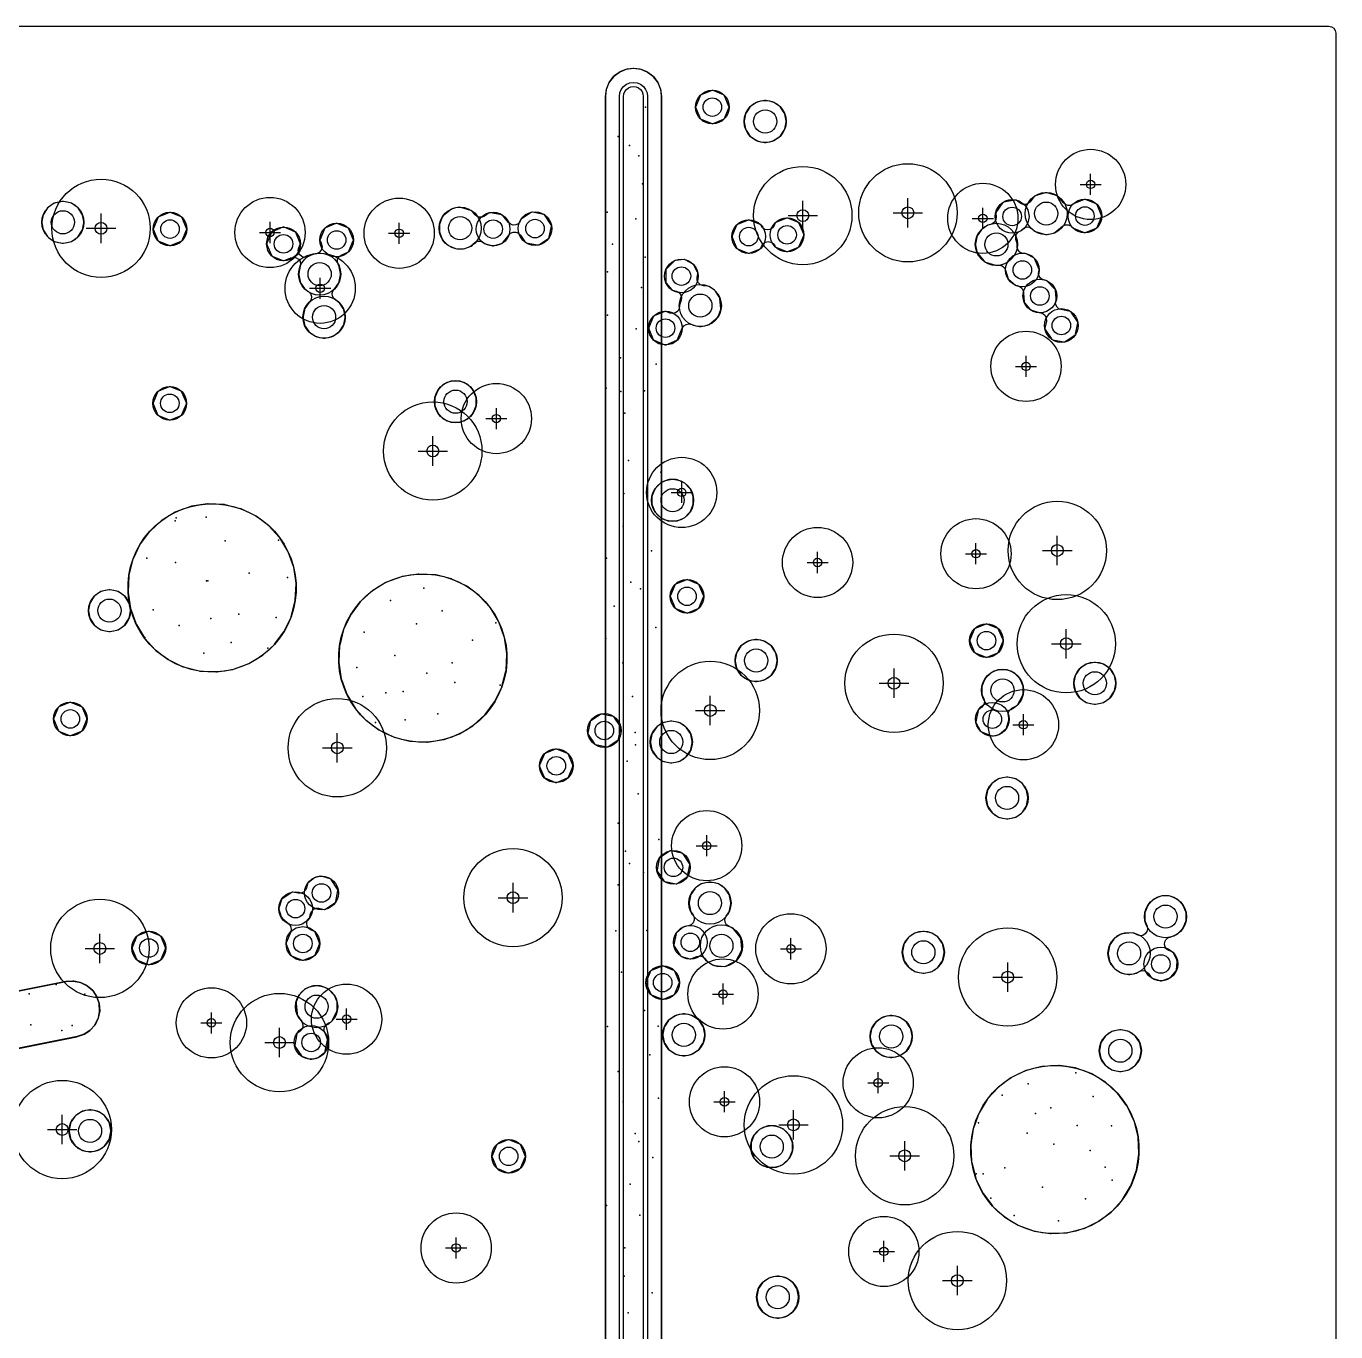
# Model space of a CAD drawing. Header units: metres. Extents: x -2 to 202, y -2 to 140.
# Drawn here: x 106.8 to 200, y 47 to 140 of the extents above; entities that cross this region are included whole.
import ezdxf

# ---------------------------------------------------------------- set-up
doc = ezdxf.new("R2010")
doc.units = ezdxf.units.M
for name, color, linetype in [('AI_GREENING_ALLOWED_ZONE', 4, 'Continuous'), ('AI_GREENING_EXCLUSIONS', 1, 'Continuous'), ('AI_GREENING_LAWN', 82, 'Continuous'), ('AI_GREENING_REJECTED', 6, 'Continuous'), ('AI_GREENING_SHRUBS', 92, 'Continuous'), ('AI_GREENING_TREES', 3, 'Continuous')]:
    doc.layers.add(name, color=color, linetype=linetype)

# ---------------------------------------------------------------- blocks, each defined once
blk = doc.blocks.new('AI_TREE')
for p, q in [((0, -0.3), (0, 0.3)), ((-0.3, 0), (0.3, 0))]:
    blk.add_line(p, q)
for radius in [1, 0.12]:
    blk.add_circle((0, 0), radius)
blk = doc.blocks.new('AI_SHRUB')
for radius in [1, 0.55]:
    blk.add_circle((0, 0), radius)

msp = doc.modelspace()

# ---------------------------------------------------------------- linework, layer by layer
at = {"layer": 'AI_GREENING_ALLOWED_ZONE'}
for points in [[(0.5, 140), (199.5, 140), (199.691, 139.962), (199.854, 139.854), (199.962, 139.691), (200, 139.5), (200, 22.2)], [(152, 22.2), (152, 134.984), (151.998, 135.016), (151.936, 135.485), (151.919, 135.548), (151.745, 135.97), (151.712, 136.026), (151.434, 136.388), (151.388, 136.434), (151.026, 136.712), (150.97, 136.745), (150.548, 136.919), (150.485, 136.936), (150.032, 136.996), (149.968, 136.996), (149.515, 136.936), (149.452, 136.919), (149.03, 136.745), (148.974, 136.712), (148.612, 136.434), (148.566, 136.388), (148.288, 136.026), (148.255, 135.97), (148.081, 135.548), (148.064, 135.485), (148.002, 135.016), (148, 134.984), (148, 22.2)], [(60.817, 58.124), (110.376, 68.036), (110.408, 68.044), (110.855, 68.197), (110.914, 68.225), (111.293, 68.479), (111.342, 68.522), (111.643, 68.866), (111.679, 68.92), (111.88, 69.33), (111.901, 69.391), (111.989, 69.839), (111.994, 69.904), (111.963, 70.36), (111.951, 70.423), (111.803, 70.855), (111.775, 70.914), (111.521, 71.293), (111.478, 71.342), (111.134, 71.643), (111.08, 71.679), (110.67, 71.88), (110.609, 71.901), (110.161, 71.989), (110.096, 71.994), (109.624, 71.962), (109.592, 71.958), (59.629, 61.965)]]:
    msp.add_lwpolyline(points, dxfattribs=at)
for points in [[(125.619, 97.921), (125.635, 97.967), (125.918, 99.07), (125.925, 99.119), (125.984, 100.276), (125.981, 100.326), (125.808, 101.469), (125.796, 101.517), (125.409, 102.576), (125.388, 102.62), (124.814, 103.566), (124.786, 103.604), (124.047, 104.418), (124.011, 104.45), (123.128, 105.11), (123.087, 105.135), (122.079, 105.619), (122.033, 105.635), (120.93, 105.918), (120.881, 105.925), (119.724, 105.984), (119.674, 105.981), (118.531, 105.808), (118.483, 105.796), (117.424, 105.409), (117.38, 105.388), (116.434, 104.814), (116.396, 104.786), (115.582, 104.047), (115.55, 104.011), (114.89, 103.128), (114.865, 103.087), (114.381, 102.079), (114.365, 102.033), (114.082, 100.93), (114.075, 100.881), (114.016, 99.724), (114.019, 99.674), (114.192, 98.531), (114.204, 98.483), (114.591, 97.424), (114.612, 97.38), (115.186, 96.434), (115.214, 96.396), (115.953, 95.582), (115.989, 95.55), (116.872, 94.89), (116.913, 94.865), (117.921, 94.381), (117.967, 94.365), (119.07, 94.082), (119.119, 94.075), (120.276, 94.016), (120.326, 94.019), (121.469, 94.192), (121.517, 94.204), (122.576, 94.591), (122.62, 94.612), (123.566, 95.186), (123.604, 95.214), (124.418, 95.953), (124.45, 95.989), (125.11, 96.872), (125.135, 96.913), (125.619, 97.921)], [(140.619, 92.921), (140.635, 92.967), (140.918, 94.07), (140.925, 94.119), (140.984, 95.276), (140.981, 95.326), (140.808, 96.469), (140.796, 96.517), (140.409, 97.576), (140.388, 97.62), (139.814, 98.566), (139.786, 98.604), (139.047, 99.418), (139.011, 99.45), (138.128, 100.11), (138.087, 100.135), (137.079, 100.619), (137.033, 100.635), (135.93, 100.918), (135.881, 100.925), (134.724, 100.984), (134.674, 100.981), (133.531, 100.808), (133.483, 100.796), (132.424, 100.409), (132.38, 100.388), (131.434, 99.814), (131.396, 99.786), (130.582, 99.047), (130.55, 99.011), (129.89, 98.128), (129.865, 98.087), (129.381, 97.079), (129.365, 97.033), (129.082, 95.93), (129.075, 95.881), (129.016, 94.724), (129.019, 94.674), (129.192, 93.531), (129.204, 93.483), (129.591, 92.424), (129.612, 92.38), (130.186, 91.434), (130.214, 91.396), (130.953, 90.582), (130.989, 90.55), (131.872, 89.89), (131.913, 89.865), (132.921, 89.381), (132.967, 89.365), (134.07, 89.082), (134.119, 89.075), (135.276, 89.016), (135.326, 89.019), (136.469, 89.192), (136.517, 89.204), (137.576, 89.591), (137.62, 89.612), (138.566, 90.186), (138.604, 90.214), (139.418, 90.953), (139.45, 90.989), (140.11, 91.872), (140.135, 91.913), (140.619, 92.921)], [(185.796, 58.483), (185.808, 58.531), (185.981, 59.674), (185.984, 59.724), (185.925, 60.881), (185.918, 60.93), (185.635, 62.033), (185.619, 62.079), (185.135, 63.087), (185.11, 63.128), (184.45, 64.011), (184.418, 64.047), (183.604, 64.786), (183.566, 64.814), (182.62, 65.388), (182.576, 65.409), (181.517, 65.796), (181.469, 65.808), (180.326, 65.981), (180.276, 65.984), (179.119, 65.925), (179.07, 65.918), (177.967, 65.635), (177.921, 65.619), (176.913, 65.135), (176.872, 65.11), (175.989, 64.45), (175.953, 64.418), (175.214, 63.604), (175.186, 63.566), (174.612, 62.62), (174.591, 62.576), (174.204, 61.517), (174.192, 61.469), (174.019, 60.326), (174.016, 60.276), (174.075, 59.119), (174.082, 59.07), (174.365, 57.967), (174.381, 57.921), (174.865, 56.913), (174.89, 56.872), (175.55, 55.989), (175.582, 55.953), (176.396, 55.214), (176.434, 55.186), (177.38, 54.612), (177.424, 54.591), (178.483, 54.204), (178.531, 54.192), (179.674, 54.019), (179.724, 54.016), (180.881, 54.075), (180.93, 54.082), (182.033, 54.365), (182.079, 54.381), (183.087, 54.865), (183.128, 54.89), (184.011, 55.55), (184.047, 55.582), (184.786, 56.396), (184.814, 56.434), (185.388, 57.38), (185.409, 57.424), (185.796, 58.483)]]:
    msp.add_lwpolyline(points, close=True, dxfattribs=at)
at = {"layer": 'AI_GREENING_EXCLUSIONS'}
for points in [[(148, 20), (148, 135), (148, 135), (148.068, 135.518), (148.268, 136), (148.586, 136.414), (149, 136.732), (149.482, 136.932), (150, 137), (150.518, 136.932), (151, 136.732), (151.414, 136.414), (151.732, 136), (151.932, 135.518), (152, 135), (152, 20)], [(149, 20), (149, 135), (149, 135), (149.034, 135.259), (149.134, 135.5), (149.293, 135.707), (149.5, 135.866), (149.741, 135.966), (150, 136), (150.259, 135.966), (150.5, 135.866), (150.707, 135.707), (150.866, 135.5), (150.966, 135.259), (151, 135), (151, 20)], [(149.3, 20), (149.3, 135), (149.3, 135), (149.324, 135.181), (149.394, 135.35), (149.505, 135.495), (149.65, 135.606), (149.819, 135.676), (150, 135.7), (150.181, 135.676), (150.35, 135.606), (150.495, 135.495), (150.606, 135.35), (150.676, 135.181), (150.7, 135), (150.7, 20)], [(59.608, 61.961), (109.608, 71.961), (110.129, 71.996), (110.641, 71.895), (111.109, 71.664), (111.502, 71.32), (111.793, 70.886), (111.961, 70.392), (111.996, 69.871), (111.895, 69.359), (111.664, 68.891), (111.32, 68.498), (110.886, 68.207), (110.392, 68.039), (60.732, 58.107)]]:
    msp.add_lwpolyline(points, dxfattribs=at)
for points in [[(125.924, 99.094), (125.804, 98.506), (125.629, 97.943), (125.401, 97.401), (125.124, 96.892), (124.802, 96.413), (124.435, 95.969), (124.031, 95.565), (123.587, 95.198), (123.108, 94.876), (122.599, 94.599), (122.057, 94.371), (121.494, 94.196), (120.906, 94.076), (120.301, 94.015), (119.699, 94.015), (119.094, 94.076), (118.506, 94.196), (117.943, 94.371), (117.401, 94.599), (116.892, 94.876), (116.413, 95.198), (115.969, 95.565), (115.565, 95.969), (115.198, 96.413), (114.876, 96.892), (114.599, 97.401), (114.371, 97.943), (114.196, 98.506), (114.076, 99.094), (114.015, 99.699), (114.015, 100.301), (114.076, 100.906), (114.196, 101.494), (114.371, 102.057), (114.599, 102.599), (114.876, 103.108), (115.198, 103.587), (115.565, 104.031), (115.969, 104.435), (116.413, 104.802), (116.892, 105.124), (117.401, 105.401), (117.943, 105.629), (118.506, 105.804), (119.094, 105.924), (119.699, 105.985), (120.301, 105.985), (120.906, 105.924), (121.494, 105.804), (122.057, 105.629), (122.599, 105.401), (123.108, 105.124), (123.587, 104.802), (124.031, 104.435), (124.435, 104.031), (124.802, 103.587), (125.124, 103.108), (125.401, 102.599), (125.629, 102.057), (125.804, 101.494), (125.924, 100.906), (125.985, 100.301), (125.985, 99.699), (125.924, 99.094)], [(140.924, 94.094), (140.804, 93.506), (140.629, 92.943), (140.401, 92.401), (140.124, 91.892), (139.802, 91.413), (139.435, 90.969), (139.031, 90.565), (138.587, 90.198), (138.108, 89.876), (137.599, 89.599), (137.057, 89.371), (136.494, 89.196), (135.906, 89.076), (135.301, 89.015), (134.699, 89.015), (134.094, 89.076), (133.506, 89.196), (132.943, 89.371), (132.401, 89.599), (131.892, 89.876), (131.413, 90.198), (130.969, 90.565), (130.565, 90.969), (130.198, 91.413), (129.876, 91.892), (129.599, 92.401), (129.371, 92.943), (129.196, 93.506), (129.076, 94.094), (129.015, 94.699), (129.015, 95.301), (129.076, 95.906), (129.196, 96.494), (129.371, 97.057), (129.599, 97.599), (129.876, 98.108), (130.198, 98.587), (130.565, 99.031), (130.969, 99.435), (131.413, 99.802), (131.892, 100.124), (132.401, 100.401), (132.943, 100.629), (133.506, 100.804), (134.094, 100.924), (134.699, 100.985), (135.301, 100.985), (135.906, 100.924), (136.494, 100.804), (137.057, 100.629), (137.599, 100.401), (138.108, 100.124), (138.587, 99.802), (139.031, 99.435), (139.435, 99.031), (139.802, 98.587), (140.124, 98.108), (140.401, 97.599), (140.629, 97.057), (140.804, 96.494), (140.924, 95.906), (140.985, 95.301), (140.985, 94.699), (140.924, 94.094)], [(185.924, 59.094), (185.804, 58.506), (185.629, 57.943), (185.401, 57.401), (185.124, 56.892), (184.802, 56.413), (184.435, 55.969), (184.031, 55.565), (183.587, 55.198), (183.108, 54.876), (182.599, 54.599), (182.057, 54.371), (181.494, 54.196), (180.906, 54.076), (180.301, 54.015), (179.699, 54.015), (179.094, 54.076), (178.506, 54.196), (177.943, 54.371), (177.401, 54.599), (176.892, 54.876), (176.413, 55.198), (175.969, 55.565), (175.565, 55.969), (175.198, 56.413), (174.876, 56.892), (174.599, 57.401), (174.371, 57.943), (174.196, 58.506), (174.076, 59.094), (174.015, 59.699), (174.015, 60.301), (174.076, 60.906), (174.196, 61.494), (174.371, 62.057), (174.599, 62.599), (174.876, 63.108), (175.198, 63.587), (175.565, 64.031), (175.969, 64.435), (176.413, 64.802), (176.892, 65.124), (177.401, 65.401), (177.943, 65.629), (178.506, 65.804), (179.094, 65.924), (179.699, 65.985), (180.301, 65.985), (180.906, 65.924), (181.494, 65.804), (182.057, 65.629), (182.599, 65.401), (183.108, 65.124), (183.587, 64.802), (184.031, 64.435), (184.435, 64.031), (184.802, 63.587), (185.124, 63.108), (185.401, 62.599), (185.629, 62.057), (185.804, 61.494), (185.924, 60.906), (185.985, 60.301), (185.985, 59.699), (185.924, 59.094)]]:
    msp.add_lwpolyline(points, close=True, dxfattribs=at)
at = {"layer": 'AI_GREENING_LAWN'}
msp.add_lwpolyline([(0.5, 140), (199.5, 140), (199.691, 139.962), (199.854, 139.854), (199.962, 139.691), (200, 139.5), (200, 21.5)], dxfattribs=at)
for points in [[(155.661, 135.421), (155.616, 135.43), (155.57, 135.421), (154.813, 135.107), (154.774, 135.081), (154.748, 135.042), (154.435, 134.285), (154.425, 134.239), (154.435, 134.194), (154.748, 133.436), (154.774, 133.398), (154.813, 133.372), (155.57, 133.058), (155.616, 133.049), (155.661, 133.058), (156.419, 133.372), (156.457, 133.398), (156.483, 133.436), (156.797, 134.194), (156.806, 134.239), (156.797, 134.285), (156.483, 135.042), (156.457, 135.081), (156.419, 135.107), (155.661, 135.421)], [(160.464, 134.234), (160.396, 134.303), (159.991, 134.573), (159.902, 134.61), (159.424, 134.705), (159.328, 134.705), (158.85, 134.61), (158.761, 134.573), (158.356, 134.303), (158.288, 134.234), (158.017, 133.83), (157.981, 133.74), (157.886, 133.263), (157.886, 133.166), (157.981, 132.689), (158.017, 132.6), (158.288, 132.195), (158.356, 132.127), (158.761, 131.856), (158.85, 131.819), (159.328, 131.724), (159.424, 131.724), (159.902, 131.819), (159.991, 131.856), (160.396, 132.127), (160.464, 132.195), (160.734, 132.6), (160.771, 132.689), (160.866, 133.166), (160.866, 133.263), (160.771, 133.74), (160.734, 133.83), (160.464, 134.234)], [(177.501, 121.468), (177.657, 121.337), (177.748, 121.154), (177.757, 120.978), (177.817, 120.363), (177.826, 120.328), (177.844, 120.297), (178.216, 119.845), (178.334, 119.766), (178.871, 119.603), (178.929, 119.6), (179.135, 119.545), (179.299, 119.408), (179.391, 119.216), (179.395, 119.003), (179.294, 118.497), (179.294, 118.451), (179.312, 118.408), (179.767, 117.726), (179.8, 117.693), (179.843, 117.675), (180.647, 117.515), (180.694, 117.515), (180.736, 117.533), (181.418, 117.989), (181.451, 118.021), (181.469, 118.064), (181.629, 118.869), (181.629, 118.915), (181.611, 118.958), (181.155, 119.64), (181.123, 119.672), (181.08, 119.69), (180.449, 119.816), (180.285, 119.88), (180.154, 119.996), (180.071, 120.152), (180.047, 120.326), (180.082, 120.485), (180.1, 120.612), (180.042, 121.202), (180.031, 121.241), (180.008, 121.275), (179.42, 121.863), (179.385, 121.887), (179.345, 121.897), (179.294, 121.902), (179.121, 121.948), (178.976, 122.052), (178.876, 122.201), (178.836, 122.375), (178.859, 122.552), (178.874, 122.6), (178.879, 122.641), (178.87, 122.682), (178.552, 123.45), (178.53, 123.485), (178.498, 123.51), (177.957, 123.799), (177.92, 123.812), (177.841, 123.812), (177.841, 123.815), (177.69, 123.822), (177.511, 123.907), (177.378, 124.056), (177.315, 124.245), (177.321, 124.321), (177.316, 124.321), (177.315, 124.528), (177.231, 124.812), (177.212, 124.999), (177.265, 125.18), (177.38, 125.329), (177.542, 125.424), (177.561, 125.431), (177.667, 125.505), (177.68, 125.52), (177.849, 125.652), (178.058, 125.7), (178.268, 125.657), (178.44, 125.529), (178.504, 125.456), (178.617, 125.383), (179.324, 125.169), (179.444, 125.163), (179.897, 125.253), (180.005, 125.304), (180.554, 125.754), (180.738, 125.85), (180.944, 125.863), (181.139, 125.79), (181.287, 125.646), (181.294, 125.635), (181.332, 125.61), (182.09, 125.296), (182.135, 125.287), (182.181, 125.296), (182.938, 125.61), (182.977, 125.635), (183.003, 125.674), (183.317, 126.431), (183.326, 126.477), (183.317, 126.522), (183.003, 127.28), (182.977, 127.318), (182.938, 127.344), (182.181, 127.658), (182.135, 127.667), (182.09, 127.658), (181.332, 127.344), (181.282, 127.311), (181.114, 127.239), (180.931, 127.232), (180.758, 127.291), (180.618, 127.409), (180.24, 127.87), (180.214, 127.894), (180.182, 127.909), (179.454, 128.129), (179.312, 128.129), (178.588, 127.91), (178.554, 127.893), (178.526, 127.866), (178.247, 127.491), (178.107, 127.363), (177.93, 127.296), (177.74, 127.301), (177.566, 127.375), (177.233, 127.601), (177.19, 127.619), (177.143, 127.619), (176.339, 127.459), (176.296, 127.441), (176.264, 127.409), (175.805, 126.723), (175.788, 126.684), (175.786, 126.642), (175.812, 126.424), (175.799, 126.237), (175.718, 126.068), (175.58, 125.94), (175.405, 125.873), (175.311, 125.855), (175.218, 125.818), (174.815, 125.548), (174.747, 125.48), (174.476, 125.075), (174.439, 124.986), (174.344, 124.509), (174.344, 124.412), (174.437, 123.947), (174.488, 123.839), (174.954, 123.271), (175.072, 123.192), (175.765, 122.982), (175.977, 122.98), (176.064, 122.988), (176.249, 122.93), (176.398, 122.807), (176.489, 122.636), (176.679, 122.01), (176.694, 121.978), (176.718, 121.951), (177.199, 121.557), (177.23, 121.538), (177.266, 121.53), (177.305, 121.526), (177.501, 121.468)], [(110.467, 127.052), (110.399, 127.12), (109.994, 127.39), (109.905, 127.427), (109.427, 127.522), (109.33, 127.522), (108.853, 127.427), (108.764, 127.39), (108.359, 127.12), (108.291, 127.052), (108.02, 126.647), (107.983, 126.558), (107.888, 126.08), (107.888, 125.984), (107.983, 125.506), (108.02, 125.417), (108.291, 125.012), (108.359, 124.944), (108.764, 124.673), (108.853, 124.637), (109.33, 124.542), (109.427, 124.542), (109.905, 124.637), (109.994, 124.673), (110.399, 124.944), (110.467, 125.012), (110.737, 125.417), (110.774, 125.506), (110.869, 125.984), (110.869, 126.08), (110.774, 126.558), (110.737, 126.647), (110.467, 127.052)], [(141.111, 125.095), (141.244, 125.248), (141.427, 125.335), (141.629, 125.342), (141.817, 125.269), (141.962, 125.127), (142.295, 124.628), (142.328, 124.595), (142.37, 124.577), (143.175, 124.417), (143.221, 124.417), (143.264, 124.435), (143.946, 124.891), (143.978, 124.923), (143.996, 124.966), (144.156, 125.77), (144.156, 125.817), (144.138, 125.86), (143.683, 126.541), (143.65, 126.574), (143.607, 126.592), (142.803, 126.752), (142.757, 126.752), (142.714, 126.734), (142.032, 126.279), (141.999, 126.246), (141.963, 126.158), (141.957, 126.16), (141.918, 126.062), (141.789, 125.926), (141.619, 125.848), (141.432, 125.837), (141.255, 125.896), (141.111, 126.015), (140.702, 126.514), (140.671, 126.541), (140.632, 126.556), (139.822, 126.717), (139.775, 126.717), (139.733, 126.7), (139.392, 126.474), (139.226, 126.404), (139.045, 126.397), (138.873, 126.455), (138.734, 126.57), (138.536, 126.805), (138.42, 126.882), (137.715, 127.096), (137.596, 127.102), (137.143, 127.012), (137.035, 126.96), (136.457, 126.486), (136.385, 126.39), (136.204, 125.952), (136.185, 125.857), (136.185, 125.37), (136.204, 125.276), (136.39, 124.826), (136.444, 124.745), (136.788, 124.401), (136.868, 124.348), (137.318, 124.161), (137.413, 124.142), (137.9, 124.142), (137.994, 124.161), (138.436, 124.344), (138.528, 124.41), (138.626, 124.523), (138.763, 124.632), (138.929, 124.688), (139.104, 124.683), (139.266, 124.618), (139.404, 124.533), (139.972, 124.36), (140.008, 124.355), (140.043, 124.36), (140.603, 124.53), (140.721, 124.609), (141.089, 125.057), (141.111, 125.095)], [(117.049, 126.732), (117.003, 126.741), (116.958, 126.732), (116.2, 126.418), (116.162, 126.393), (116.136, 126.354), (115.822, 125.597), (115.813, 125.551), (115.822, 125.506), (116.136, 124.748), (116.162, 124.709), (116.2, 124.684), (116.958, 124.37), (117.003, 124.361), (117.049, 124.37), (117.806, 124.684), (117.845, 124.709), (117.871, 124.748), (118.185, 125.506), (118.194, 125.551), (118.185, 125.597), (117.871, 126.354), (117.845, 126.393), (117.806, 126.418), (117.049, 126.732)], [(126.167, 122.295), (126.262, 121.817), (126.299, 121.728), (126.569, 121.323), (126.638, 121.255), (126.852, 121.112), (127.003, 120.953), (127.072, 120.745), (127.045, 120.528), (126.928, 120.343), (126.883, 120.298), (126.613, 119.893), (126.576, 119.804), (126.481, 119.327), (126.481, 119.23), (126.576, 118.753), (126.613, 118.663), (126.883, 118.259), (126.952, 118.19), (127.356, 117.92), (127.446, 117.883), (127.923, 117.788), (128.02, 117.788), (128.497, 117.883), (128.586, 117.92), (128.991, 118.19), (129.059, 118.259), (129.33, 118.663), (129.367, 118.753), (129.462, 119.23), (129.462, 119.327), (129.367, 119.804), (129.33, 119.893), (129.059, 120.298), (128.991, 120.366), (128.777, 120.51), (128.65, 120.631), (128.573, 120.79), (128.556, 120.965), (128.6, 121.135), (128.701, 121.279), (128.745, 121.323), (129.016, 121.728), (129.053, 121.817), (129.148, 122.295), (129.148, 122.391), (129.053, 122.869), (129.016, 122.958), (129, 122.982), (128.921, 123.186), (128.937, 123.405), (129.045, 123.595), (129.225, 123.721), (129.668, 123.905), (129.706, 123.931), (129.732, 123.969), (130.046, 124.727), (130.055, 124.772), (130.046, 124.818), (129.732, 125.575), (129.706, 125.614), (129.668, 125.64), (128.91, 125.953), (128.865, 125.962), (128.819, 125.953), (128.062, 125.64), (128.023, 125.614), (127.997, 125.575), (127.683, 124.818), (127.674, 124.772), (127.683, 124.727), (127.786, 124.478), (127.824, 124.262), (127.765, 124.051), (127.622, 123.885), (127.422, 123.796), (127.132, 123.738), (127.042, 123.702), (126.909, 123.612), (126.742, 123.54), (126.561, 123.533), (126.389, 123.59), (126.249, 123.705), (126.159, 123.863), (126.131, 124.042), (126.169, 124.219), (126.265, 124.452), (126.274, 124.498), (126.265, 124.543), (125.952, 125.301), (125.926, 125.339), (125.887, 125.365), (125.13, 125.679), (125.084, 125.688), (125.039, 125.679), (124.281, 125.365), (124.243, 125.339), (124.217, 125.301), (123.903, 124.543), (123.894, 124.498), (123.903, 124.452), (124.217, 123.695), (124.243, 123.656), (124.281, 123.63), (125.039, 123.316), (125.084, 123.307), (125.13, 123.316), (125.605, 123.513), (125.797, 123.551), (125.988, 123.513), (126.15, 123.405), (126.258, 123.243), (126.297, 123.051), (126.27, 122.917), (126.272, 122.917), (126.167, 122.391), (126.167, 122.295)], [(160.059, 124.359), (160.067, 124.338), (160.093, 124.299), (160.131, 124.273), (160.889, 123.96), (160.935, 123.951), (160.98, 123.96), (161.738, 124.273), (161.776, 124.299), (161.802, 124.338), (162.116, 125.095), (162.125, 125.141), (162.116, 125.186), (161.802, 125.944), (161.776, 125.982), (161.738, 126.008), (160.98, 126.322), (160.935, 126.331), (160.889, 126.322), (160.131, 126.008), (160.093, 125.982), (160.067, 125.944), (160.007, 125.798), (159.898, 125.636), (159.736, 125.527), (159.545, 125.489), (159.354, 125.527), (159.191, 125.636), (159.083, 125.798), (159.074, 125.819), (159.049, 125.857), (159.01, 125.883), (158.252, 126.197), (158.207, 126.206), (158.161, 126.197), (157.404, 125.883), (157.365, 125.857), (157.34, 125.819), (157.026, 125.061), (157.017, 125.016), (157.026, 124.97), (157.34, 124.213), (157.365, 124.174), (157.404, 124.148), (158.161, 123.835), (158.207, 123.826), (158.252, 123.835), (159.01, 124.148), (159.049, 124.174), (159.074, 124.213), (159.135, 124.359), (159.243, 124.521), (159.405, 124.629), (159.597, 124.667), (159.788, 124.629), (159.95, 124.521), (160.059, 124.359)], [(154.71, 118.612), (154.807, 118.612), (155.272, 118.704), (155.38, 118.756), (155.958, 119.23), (156.029, 119.326), (156.206, 119.753), (156.224, 119.871), (156.15, 120.615), (156.11, 120.728), (155.846, 121.122), (155.778, 121.19), (155.386, 121.453), (155.269, 121.493), (154.978, 121.516), (154.778, 121.576), (154.62, 121.711), (154.531, 121.899), (154.526, 122.108), (154.58, 122.394), (154.581, 122.434), (154.568, 122.473), (154.295, 122.984), (154.195, 123.085), (153.678, 123.361), (153.644, 123.373), (153.609, 123.375), (152.995, 123.314), (152.955, 123.303), (152.922, 123.28), (152.338, 122.695), (152.312, 122.657), (152.303, 122.611), (152.303, 121.785), (152.31, 121.745), (152.33, 121.709), (152.718, 121.236), (152.748, 121.21), (152.785, 121.195), (153.03, 121.14), (153.22, 121.053), (153.358, 120.895), (153.419, 120.695), (153.393, 120.487), (153.271, 120.14), (153.265, 120.102), (153.265, 120.101), (153.25, 119.893), (153.151, 119.709), (152.986, 119.582), (152.783, 119.533), (152.578, 119.571), (152.322, 119.677), (152.276, 119.686), (152.231, 119.677), (151.473, 119.363), (151.435, 119.338), (151.409, 119.299), (151.095, 118.541), (151.086, 118.496), (151.095, 118.45), (151.409, 117.693), (151.435, 117.654), (151.473, 117.629), (152.231, 117.315), (152.276, 117.306), (152.322, 117.315), (153.079, 117.629), (153.118, 117.654), (153.144, 117.693), (153.473, 118.489), (153.586, 118.656), (153.755, 118.764), (153.954, 118.797), (154.149, 118.75), (154.245, 118.704), (154.71, 118.612)], [(138.197, 114.473), (138.117, 114.526), (137.667, 114.713), (137.572, 114.731), (137.086, 114.731), (136.991, 114.713), (136.541, 114.526), (136.461, 114.473), (136.117, 114.128), (136.063, 114.048), (135.877, 113.598), (135.858, 113.504), (135.858, 113.017), (135.877, 112.922), (136.063, 112.472), (136.117, 112.392), (136.461, 112.048), (136.541, 111.994), (136.991, 111.808), (137.086, 111.789), (137.572, 111.789), (137.667, 111.808), (138.117, 111.994), (138.197, 112.048), (138.541, 112.392), (138.595, 112.472), (138.781, 112.922), (138.8, 113.017), (138.8, 113.504), (138.781, 113.598), (138.595, 114.048), (138.541, 114.128), (138.197, 114.473)], [(117.034, 114.324), (116.988, 114.333), (116.943, 114.324), (116.185, 114.01), (116.146, 113.984), (116.121, 113.946), (115.807, 113.188), (115.798, 113.143), (115.807, 113.097), (116.121, 112.34), (116.146, 112.301), (116.185, 112.275), (116.943, 111.962), (116.988, 111.953), (117.034, 111.962), (117.791, 112.275), (117.83, 112.301), (117.855, 112.34), (118.169, 113.097), (118.178, 113.143), (118.169, 113.188), (117.855, 113.946), (117.83, 113.984), (117.791, 114.01), (117.034, 114.324)], [(153.652, 107.447), (153.572, 107.501), (153.122, 107.687), (153.027, 107.706), (152.541, 107.706), (152.446, 107.687), (151.996, 107.501), (151.916, 107.447), (151.572, 107.103), (151.518, 107.022), (151.332, 106.573), (151.313, 106.478), (151.313, 105.991), (151.332, 105.896), (151.518, 105.447), (151.572, 105.366), (151.916, 105.022), (151.996, 104.969), (152.446, 104.782), (152.541, 104.763), (153.027, 104.763), (153.122, 104.782), (153.572, 104.969), (153.652, 105.022), (153.996, 105.366), (154.05, 105.447), (154.236, 105.896), (154.255, 105.991), (154.255, 106.478), (154.236, 106.573), (154.05, 107.022), (153.996, 107.103), (153.652, 107.447)], [(113.781, 99.398), (113.713, 99.466), (113.308, 99.737), (113.219, 99.774), (112.742, 99.869), (112.645, 99.869), (112.167, 99.774), (112.078, 99.737), (111.674, 99.466), (111.605, 99.398), (111.335, 98.993), (111.298, 98.904), (111.203, 98.426), (111.203, 98.33), (111.298, 97.852), (111.335, 97.763), (111.605, 97.358), (111.674, 97.29), (112.078, 97.02), (112.167, 96.983), (112.645, 96.888), (112.742, 96.888), (113.219, 96.983), (113.308, 97.02), (113.713, 97.29), (113.781, 97.358), (114.052, 97.763), (114.089, 97.852), (114.184, 98.33), (114.184, 98.426), (114.089, 98.904), (114.052, 98.993), (113.781, 99.398)], [(153.857, 100.581), (153.811, 100.59), (153.766, 100.581), (153.008, 100.267), (152.97, 100.241), (152.944, 100.203), (152.63, 99.445), (152.621, 99.4), (152.63, 99.354), (152.944, 98.597), (152.97, 98.558), (153.008, 98.532), (153.766, 98.219), (153.811, 98.209), (153.857, 98.219), (154.614, 98.532), (154.653, 98.558), (154.679, 98.597), (154.992, 99.354), (155.001, 99.4), (154.992, 99.445), (154.679, 100.203), (154.653, 100.241), (154.614, 100.267), (153.857, 100.581)], [(175.174, 97.423), (175.129, 97.432), (175.083, 97.423), (174.326, 97.109), (174.287, 97.083), (174.261, 97.045), (173.948, 96.287), (173.939, 96.242), (173.948, 96.196), (174.261, 95.439), (174.287, 95.4), (174.326, 95.374), (175.083, 95.061), (175.129, 95.052), (175.174, 95.061), (175.932, 95.374), (175.97, 95.4), (175.996, 95.439), (176.31, 96.196), (176.319, 96.242), (176.31, 96.287), (175.996, 97.045), (175.97, 97.083), (175.932, 97.109), (175.174, 97.423)], [(159.823, 95.844), (159.755, 95.912), (159.35, 96.183), (159.261, 96.22), (158.784, 96.315), (158.687, 96.315), (158.21, 96.22), (158.12, 96.183), (157.716, 95.912), (157.647, 95.844), (157.377, 95.439), (157.34, 95.35), (157.245, 94.873), (157.245, 94.776), (157.34, 94.299), (157.377, 94.21), (157.647, 93.805), (157.716, 93.736), (158.12, 93.466), (158.21, 93.429), (158.687, 93.334), (158.784, 93.334), (159.261, 93.429), (159.35, 93.466), (159.755, 93.736), (159.823, 93.805), (160.094, 94.21), (160.131, 94.299), (160.226, 94.776), (160.226, 94.873), (160.131, 95.35), (160.094, 95.439), (159.823, 95.844)], [(176.937, 91.423), (177.269, 91.603), (177.368, 91.703), (177.715, 92.351), (177.744, 92.467), (177.744, 92.942), (177.725, 93.036), (177.539, 93.486), (177.485, 93.567), (177.141, 93.911), (177.061, 93.964), (176.611, 94.151), (176.516, 94.17), (176.03, 94.17), (175.935, 94.151), (175.485, 93.964), (175.405, 93.911), (175.061, 93.567), (175.007, 93.486), (174.821, 93.036), (174.802, 92.942), (174.802, 92.462), (174.826, 92.355), (174.94, 92.118), (174.99, 91.901), (174.94, 91.685), (174.802, 91.511), (174.585, 91.338), (174.558, 91.306), (174.543, 91.267), (174.38, 90.452), (174.379, 90.411), (174.392, 90.372), (174.68, 89.833), (174.705, 89.801), (174.74, 89.779), (175.48, 89.472), (175.622, 89.458), (175.948, 89.523), (176.056, 89.574), (176.518, 89.954), (176.542, 89.98), (176.557, 90.012), (176.728, 90.576), (176.73, 90.712), (176.692, 90.851), (176.683, 91.073), (176.77, 91.277), (176.937, 91.423)], [(183.934, 94.225), (183.866, 94.293), (183.461, 94.563), (183.372, 94.6), (182.894, 94.695), (182.798, 94.695), (182.32, 94.6), (182.231, 94.563), (181.826, 94.293), (181.758, 94.225), (181.488, 93.82), (181.451, 93.731), (181.356, 93.253), (181.356, 93.156), (181.451, 92.679), (181.488, 92.59), (181.758, 92.185), (181.826, 92.117), (182.231, 91.846), (182.32, 91.809), (182.798, 91.714), (182.894, 91.714), (183.372, 91.809), (183.461, 91.846), (183.866, 92.117), (183.934, 92.185), (184.205, 92.59), (184.242, 92.679), (184.336, 93.156), (184.336, 93.253), (184.242, 93.731), (184.205, 93.82), (183.934, 94.225)], [(109.949, 91.847), (109.903, 91.856), (109.858, 91.847), (109.1, 91.533), (109.062, 91.507), (109.036, 91.469), (108.722, 90.711), (108.713, 90.666), (108.722, 90.62), (109.036, 89.863), (109.062, 89.824), (109.1, 89.798), (109.858, 89.485), (109.903, 89.476), (109.949, 89.485), (110.706, 89.798), (110.745, 89.824), (110.771, 89.863), (111.084, 90.62), (111.093, 90.666), (111.084, 90.711), (110.771, 91.469), (110.745, 91.507), (110.706, 91.533), (109.949, 91.847)], [(147.739, 91.009), (147.693, 91.009), (147.65, 90.991), (146.968, 90.536), (146.935, 90.503), (146.918, 90.46), (146.758, 89.656), (146.758, 89.609), (146.775, 89.567), (147.231, 88.885), (147.264, 88.852), (147.307, 88.834), (148.111, 88.674), (148.157, 88.674), (148.2, 88.692), (148.882, 89.148), (148.915, 89.18), (148.932, 89.223), (149.092, 90.027), (149.092, 90.074), (149.075, 90.117), (148.619, 90.798), (148.586, 90.831), (148.543, 90.849), (147.739, 91.009)], [(153.78, 90.043), (153.712, 90.111), (153.307, 90.382), (153.218, 90.419), (152.74, 90.514), (152.644, 90.514), (152.166, 90.419), (152.077, 90.382), (151.672, 90.111), (151.604, 90.043), (151.334, 89.638), (151.297, 89.549), (151.202, 89.071), (151.202, 88.975), (151.297, 88.497), (151.334, 88.408), (151.604, 88.003), (151.672, 87.935), (152.077, 87.665), (152.166, 87.628), (152.644, 87.533), (152.74, 87.533), (153.218, 87.628), (153.307, 87.665), (153.712, 87.935), (153.78, 88.003), (154.05, 88.408), (154.087, 88.497), (154.182, 88.975), (154.182, 89.071), (154.087, 89.549), (154.05, 89.638), (153.78, 90.043)], [(144.546, 88.508), (144.501, 88.517), (144.455, 88.508), (143.698, 88.195), (143.659, 88.169), (143.633, 88.13), (143.32, 87.373), (143.311, 87.327), (143.32, 87.282), (143.633, 86.524), (143.659, 86.486), (143.698, 86.46), (144.455, 86.146), (144.501, 86.137), (144.546, 86.146), (145.304, 86.46), (145.342, 86.486), (145.368, 86.524), (145.682, 87.282), (145.691, 87.327), (145.682, 87.373), (145.368, 88.13), (145.342, 88.169), (145.304, 88.195), (144.546, 88.508)], [(177.683, 86.057), (177.615, 86.125), (177.21, 86.396), (177.121, 86.433), (176.643, 86.528), (176.547, 86.528), (176.069, 86.433), (175.98, 86.396), (175.575, 86.125), (175.507, 86.057), (175.237, 85.652), (175.2, 85.563), (175.105, 85.085), (175.105, 84.989), (175.2, 84.511), (175.237, 84.422), (175.507, 84.017), (175.575, 83.949), (175.98, 83.679), (176.069, 83.642), (176.547, 83.547), (176.643, 83.547), (177.121, 83.642), (177.21, 83.679), (177.615, 83.949), (177.683, 84.017), (177.954, 84.422), (177.991, 84.511), (178.085, 84.989), (178.085, 85.085), (177.991, 85.563), (177.954, 85.652), (177.683, 86.057)], [(153.463, 81.101), (152.659, 81.261), (152.612, 81.261), (152.569, 81.243), (151.888, 80.788), (151.855, 80.755), (151.837, 80.712), (151.677, 79.908), (151.677, 79.861), (151.695, 79.819), (152.15, 79.137), (152.183, 79.104), (152.226, 79.086), (153.03, 78.926), (153.077, 78.926), (153.12, 78.944), (153.746, 79.363), (153.807, 79.387), (153.827, 79.416), (153.852, 79.475), (154.012, 80.279), (154.012, 80.326), (153.994, 80.369), (153.539, 81.05), (153.506, 81.083), (153.463, 81.101)], [(126.506, 73.491), (127.264, 73.805), (127.302, 73.831), (127.328, 73.869), (127.642, 74.627), (127.651, 74.672), (127.642, 74.718), (127.328, 75.475), (127.302, 75.514), (127.264, 75.54), (127.043, 75.631), (126.88, 75.74), (126.771, 75.904), (126.734, 76.097), (126.774, 76.289), (126.885, 76.451), (126.931, 76.496), (126.949, 76.537), (127.016, 76.807), (127.095, 76.979), (127.232, 77.109), (127.408, 77.179), (127.598, 77.178), (127.975, 77.104), (128.021, 77.104), (128.064, 77.122), (128.746, 77.578), (128.779, 77.611), (128.797, 77.653), (128.957, 78.458), (128.957, 78.504), (128.939, 78.547), (128.48, 79.234), (128.451, 79.264), (128.415, 79.282), (127.848, 79.454), (127.729, 79.46), (127.39, 79.392), (127.282, 79.341), (126.823, 78.964), (126.797, 78.935), (126.782, 78.899), (126.714, 78.623), (126.635, 78.451), (126.497, 78.321), (126.321, 78.251), (126.132, 78.252), (125.755, 78.326), (125.708, 78.325), (125.666, 78.308), (124.979, 77.849), (124.949, 77.82), (124.93, 77.784), (124.751, 77.193), (124.746, 77.158), (124.751, 77.123), (124.921, 76.562), (125, 76.444), (125.456, 76.071), (125.587, 75.905), (125.638, 75.7), (125.6, 75.493), (125.279, 74.718), (125.27, 74.672), (125.279, 74.627), (125.593, 73.869), (125.619, 73.831), (125.657, 73.805), (126.415, 73.491), (126.461, 73.482), (126.506, 73.491)], [(154.241, 76.148), (154.103, 76.01), (153.923, 75.936), (153.646, 75.881), (153.538, 75.83), (153.081, 75.454), (153.054, 75.423), (153.039, 75.385), (152.878, 74.574), (152.878, 74.528), (152.896, 74.485), (153.355, 73.798), (153.383, 73.768), (153.42, 73.75), (154.004, 73.573), (154.045, 73.567), (154.085, 73.576), (154.512, 73.752), (154.734, 73.788), (154.951, 73.723), (155.116, 73.57), (155.171, 73.489), (155.238, 73.422), (155.633, 73.158), (155.746, 73.117), (156.477, 73.045), (156.617, 73.073), (157.287, 73.431), (157.315, 73.452), (157.337, 73.481), (157.695, 74.151), (157.723, 74.29), (157.648, 75.046), (157.639, 75.081), (157.621, 75.112), (157.131, 75.709), (157.035, 75.78), (156.81, 75.873), (156.631, 75.999), (156.523, 76.19), (156.507, 76.408), (156.586, 76.613), (156.802, 76.937), (156.839, 77.026), (156.934, 77.504), (156.934, 77.6), (156.839, 78.078), (156.802, 78.167), (156.532, 78.572), (156.464, 78.64), (156.059, 78.911), (155.97, 78.948), (155.492, 79.042), (155.396, 79.042), (154.918, 78.948), (154.829, 78.911), (154.48, 78.677), (154.413, 78.649), (154.377, 78.593), (154.356, 78.572), (154.085, 78.167), (154.048, 78.078), (153.953, 77.6), (153.953, 77.504), (154.048, 77.026), (154.085, 76.937), (154.241, 76.704), (154.316, 76.524), (154.316, 76.329), (154.241, 76.148)], [(184.193, 74.986), (183.923, 74.582), (183.886, 74.492), (183.791, 74.015), (183.791, 73.918), (183.886, 73.441), (183.923, 73.352), (184.193, 72.947), (184.262, 72.879), (184.666, 72.608), (184.756, 72.571), (185.233, 72.476), (185.33, 72.476), (185.804, 72.571), (185.898, 72.611), (185.962, 72.656), (186.142, 72.735), (186.338, 72.739), (186.521, 72.667), (186.662, 72.529), (186.853, 72.25), (186.881, 72.221), (186.918, 72.203), (187.508, 72.024), (187.544, 72.018), (187.579, 72.024), (188.139, 72.194), (188.257, 72.273), (188.629, 72.725), (188.647, 72.756), (188.656, 72.791), (188.713, 73.373), (188.686, 73.513), (188.412, 74.024), (188.387, 74.056), (188.352, 74.078), (188.107, 74.18), (187.955, 74.278), (187.848, 74.425), (187.8, 74.599), (187.818, 74.78), (187.899, 74.942), (188.033, 75.065), (188.201, 75.132), (188.215, 75.135), (188.665, 75.321), (188.745, 75.375), (189.089, 75.719), (189.143, 75.799), (189.329, 76.249), (189.348, 76.344), (189.348, 76.83), (189.329, 76.925), (189.143, 77.375), (189.089, 77.455), (188.745, 77.799), (188.665, 77.853), (188.215, 78.039), (188.12, 78.058), (187.634, 78.058), (187.539, 78.039), (187.089, 77.853), (187.009, 77.799), (186.665, 77.455), (186.611, 77.375), (186.425, 76.925), (186.406, 76.83), (186.406, 76.344), (186.425, 76.249), (186.563, 75.914), (186.601, 75.715), (186.557, 75.517), (186.437, 75.352), (186.262, 75.249), (186.061, 75.225), (185.866, 75.282), (185.639, 75.403), (185.5, 75.431), (184.769, 75.359), (184.656, 75.318), (184.262, 75.055), (184.193, 74.986)], [(115.541, 75.53), (115.495, 75.539), (115.45, 75.53), (114.692, 75.216), (114.654, 75.191), (114.628, 75.152), (114.314, 74.395), (114.305, 74.349), (114.314, 74.304), (114.628, 73.546), (114.654, 73.507), (114.692, 73.482), (115.45, 73.168), (115.495, 73.159), (115.541, 73.168), (116.298, 73.482), (116.337, 73.507), (116.363, 73.546), (116.676, 74.304), (116.685, 74.349), (116.676, 74.395), (116.363, 75.152), (116.337, 75.191), (116.298, 75.216), (115.541, 75.53)], [(171.724, 75.068), (171.656, 75.136), (171.251, 75.407), (171.162, 75.444), (170.684, 75.539), (170.588, 75.539), (170.11, 75.444), (170.021, 75.407), (169.616, 75.136), (169.548, 75.068), (169.278, 74.663), (169.241, 74.574), (169.146, 74.097), (169.146, 74), (169.241, 73.523), (169.278, 73.433), (169.548, 73.029), (169.616, 72.96), (170.021, 72.69), (170.11, 72.653), (170.588, 72.558), (170.684, 72.558), (171.162, 72.653), (171.251, 72.69), (171.656, 72.96), (171.724, 73.029), (171.994, 73.433), (172.031, 73.523), (172.126, 74), (172.126, 74.097), (172.031, 74.574), (171.994, 74.663), (171.724, 75.068)], [(152.126, 73.069), (152.08, 73.078), (152.035, 73.069), (151.277, 72.756), (151.239, 72.73), (151.213, 72.691), (150.899, 71.934), (150.89, 71.888), (150.899, 71.843), (151.213, 71.085), (151.239, 71.047), (151.277, 71.021), (152.035, 70.707), (152.08, 70.698), (152.126, 70.707), (152.883, 71.021), (152.922, 71.047), (152.948, 71.085), (153.262, 71.843), (153.271, 71.888), (153.262, 71.934), (152.948, 72.691), (152.922, 72.73), (152.883, 72.756), (152.126, 73.069)], [(126.36, 66.664), (126.389, 66.634), (126.426, 66.616), (126.992, 66.444), (127.112, 66.438), (127.45, 66.506), (127.558, 66.557), (128.016, 66.932), (128.042, 66.963), (128.057, 67.002), (128.214, 67.788), (128.2, 67.929), (128.071, 68.239), (128.06, 68.255), (127.975, 68.455), (127.982, 68.673), (128.082, 68.866), (128.254, 68.999), (128.465, 69.098), (128.497, 69.119), (128.52, 69.15), (128.883, 69.828), (128.912, 69.944), (128.912, 70.419), (128.893, 70.514), (128.707, 70.963), (128.653, 71.044), (128.309, 71.388), (128.229, 71.441), (127.779, 71.628), (127.684, 71.647), (127.197, 71.647), (127.103, 71.628), (126.653, 71.441), (126.573, 71.388), (126.228, 71.044), (126.175, 70.963), (125.993, 70.525), (125.976, 70.407), (126.049, 69.663), (126.089, 69.55), (126.38, 69.115), (126.374, 69.111), (126.422, 69.041), (126.466, 68.87), (126.448, 68.695), (126.369, 68.536), (126.241, 68.415), (126.095, 68.32), (126.062, 68.287), (126.044, 68.244), (125.884, 67.44), (125.884, 67.394), (125.901, 67.351), (126.36, 66.664)], [(154.672, 69.188), (154.603, 69.256), (154.199, 69.526), (154.109, 69.563), (153.632, 69.658), (153.535, 69.658), (153.058, 69.563), (152.969, 69.526), (152.564, 69.256), (152.496, 69.188), (152.225, 68.783), (152.188, 68.694), (152.093, 68.216), (152.093, 68.12), (152.188, 67.642), (152.225, 67.553), (152.496, 67.148), (152.564, 67.08), (152.969, 66.809), (153.058, 66.772), (153.535, 66.677), (153.632, 66.677), (154.109, 66.772), (154.199, 66.809), (154.603, 67.08), (154.672, 67.148), (154.942, 67.553), (154.979, 67.642), (155.074, 68.12), (155.074, 68.216), (154.979, 68.694), (154.942, 68.783), (154.672, 69.188)], [(169.438, 69.072), (169.369, 69.14), (168.965, 69.411), (168.875, 69.448), (168.398, 69.543), (168.301, 69.543), (167.824, 69.448), (167.735, 69.411), (167.33, 69.14), (167.262, 69.072), (166.991, 68.667), (166.954, 68.578), (166.859, 68.1), (166.859, 68.004), (166.954, 67.526), (166.991, 67.437), (167.262, 67.032), (167.33, 66.964), (167.735, 66.694), (167.824, 66.657), (168.301, 66.562), (168.398, 66.562), (168.875, 66.657), (168.965, 66.694), (169.369, 66.964), (169.438, 67.032), (169.708, 67.437), (169.745, 67.526), (169.84, 68.004), (169.84, 68.1), (169.745, 68.578), (169.708, 68.667), (169.438, 69.072)], [(185.748, 68.06), (185.68, 68.128), (185.275, 68.398), (185.186, 68.435), (184.709, 68.53), (184.612, 68.53), (184.134, 68.435), (184.045, 68.398), (183.641, 68.128), (183.572, 68.06), (183.302, 67.655), (183.265, 67.566), (183.17, 67.088), (183.17, 66.992), (183.265, 66.514), (183.302, 66.425), (183.572, 66.02), (183.641, 65.952), (184.045, 65.682), (184.134, 65.645), (184.612, 65.55), (184.709, 65.55), (185.186, 65.645), (185.275, 65.682), (185.68, 65.952), (185.748, 66.02), (186.019, 66.425), (186.056, 66.514), (186.151, 66.992), (186.151, 67.088), (186.056, 67.566), (186.019, 67.655), (185.748, 68.06)], [(112.398, 62.346), (112.33, 62.414), (111.925, 62.685), (111.836, 62.722), (111.358, 62.817), (111.262, 62.817), (110.784, 62.722), (110.695, 62.685), (110.29, 62.414), (110.222, 62.346), (109.952, 61.941), (109.915, 61.852), (109.82, 61.374), (109.82, 61.278), (109.915, 60.8), (109.952, 60.711), (110.222, 60.306), (110.29, 60.238), (110.695, 59.968), (110.784, 59.931), (111.262, 59.836), (111.358, 59.836), (111.836, 59.931), (111.925, 59.968), (112.33, 60.238), (112.398, 60.306), (112.668, 60.711), (112.705, 60.8), (112.8, 61.278), (112.8, 61.374), (112.705, 61.852), (112.668, 61.941), (112.398, 62.346)], [(160.71, 61.418), (160.63, 61.472), (160.18, 61.658), (160.086, 61.677), (159.599, 61.677), (159.504, 61.658), (159.054, 61.472), (158.974, 61.418), (158.63, 61.074), (158.576, 60.994), (158.39, 60.544), (158.371, 60.449), (158.371, 59.963), (158.39, 59.868), (158.576, 59.418), (158.63, 59.338), (158.974, 58.994), (159.054, 58.94), (159.504, 58.754), (159.599, 58.735), (160.086, 58.735), (160.18, 58.754), (160.63, 58.94), (160.71, 58.994), (161.055, 59.338), (161.108, 59.418), (161.295, 59.868), (161.313, 59.963), (161.313, 60.449), (161.295, 60.544), (161.108, 60.994), (161.055, 61.074), (160.71, 61.418)], [(141.156, 60.693), (141.11, 60.702), (141.065, 60.693), (140.307, 60.379), (140.269, 60.353), (140.243, 60.315), (139.929, 59.557), (139.92, 59.512), (139.929, 59.466), (140.243, 58.709), (140.269, 58.67), (140.307, 58.644), (141.065, 58.33), (141.11, 58.321), (141.156, 58.33), (141.913, 58.644), (141.952, 58.67), (141.978, 58.709), (142.291, 59.466), (142.301, 59.512), (142.291, 59.557), (141.978, 60.315), (141.952, 60.353), (141.913, 60.379), (141.156, 60.693)], [(161.356, 50.507), (161.288, 50.576), (160.883, 50.846), (160.794, 50.883), (160.317, 50.978), (160.22, 50.978), (159.743, 50.883), (159.653, 50.846), (159.249, 50.576), (159.18, 50.507), (158.91, 50.103), (158.873, 50.013), (158.778, 49.536), (158.778, 49.439), (158.873, 48.962), (158.91, 48.873), (159.18, 48.468), (159.249, 48.4), (159.653, 48.129), (159.743, 48.092), (160.22, 47.997), (160.317, 47.997), (160.794, 48.092), (160.883, 48.129), (161.288, 48.4), (161.356, 48.468), (161.627, 48.873), (161.664, 48.962), (161.759, 49.439), (161.759, 49.536), (161.664, 50.013), (161.627, 50.103), (161.356, 50.507)]]:
    msp.add_lwpolyline(points, close=True, dxfattribs=at)
at = {"layer": 'AI_GREENING_REJECTED'}
for p in [(150.85, 134.23), (148.9, 132.14), (149.72, 131.51), (149.72, 131.51), (150.39, 130.77), (150.64, 128.77), (148.13, 126.75), (148.13, 126.75), (150.17, 126.28), (148.5, 124.48), (150.84, 123.56), (148.15, 122.5), (150.57, 121.39), (148.16, 119.43), (150.2, 118.44), (149.08, 116.39), (151.61, 115.93), (148.05, 114.22), (149.11, 113.99), (149.11, 113.99), (150.78, 114.03), (149.39, 112.44), (149.65, 109.07), (151.94, 108.24), (149.31, 106.71), (117.37, 104.77), (117.44, 104.99), (117.44, 104.99), (119.58, 105.03), (149.26, 104.39), (120.92, 103.36), (124.72, 103.39), (151.28, 102.63), (115.35, 102.12), (117.4, 101.81), (148.08, 102.11), (122.64, 101.04), (125.37, 100.74), (119.6, 100.5), (119.7, 100.49), (119.7, 100.49), (135.07, 99.99), (149.81, 100.4), (149.81, 100.4), (150.5, 99.92), (132.69, 99.11), (115.81, 98.43), (121.9, 98.12), (136.39, 98.37), (148.62, 98.69), (117.65, 97.33), (119.91, 97.81), (124.55, 97.89), (134.54, 97.45), (140.2, 97.51), (151.6, 97.17), (115.22, 96.46), (121.36, 96.1), (130.82, 96.85), (138.55, 96.28), (148.02, 96.4), (119.4, 95.36), (123.97, 95.7), (133.02, 95.18), (130.3, 94.33), (137.09, 94.66), (137.09, 94.66), (149.23, 94.67), (135.29, 93.92), (137.27, 93.25), (132.36, 92.52), (132.36, 92.52), (133.61, 92.61), (140.52, 93.07), (130.73, 92.26), (149.93, 92.27), (133.75, 90.59), (136.08, 91.03), (131.64, 90.41), (150.12, 89.71), (150.15, 88.83), (150.15, 88.83), (149.55, 87.65), (150.34, 85.34), (148.9, 83.24), (151.81, 82.09), (149.42, 81.25), (149.71, 80.38), (149.71, 80.38), (150.72, 79.72), (148.91, 78.84), (148.75, 75.57), (150.96, 75.61), (149.15, 72.63), (106.97, 71.09), (108.89, 71.75), (110.95, 71.06), (150.79, 69.9), (107.1, 68.88), (109.31, 68.47), (109.31, 68.47), (110.03, 68.84), (148.16, 68.76), (151.76, 68.78), (151.76, 68.78), (151.17, 66.74), (148.92, 65.55), (181.49, 65.47), (178.1, 64.68), (151.77, 63.66), (176.24, 63.88), (182.73, 63.78), (149.27, 63.39), (178.62, 62.57), (178.62, 62.57), (179.71, 62.98), (174.56, 61.9), (181.59, 61.7), (184.02, 61.69), (150.12, 61.15), (178.02, 61.17), (150.38, 60.57), (150.38, 60.57), (179.92, 60.38), (182.52, 59.92), (151.38, 59.44), (183.59, 58.75), (183.59, 58.75), (174.39, 58.26), (174.89, 58.26), (174.89, 58.26), (176.43, 58.7), (184.09, 57.82), (149.76, 57.54), (179.13, 57.33), (148.08, 56.02), (175.44, 56.54), (182.18, 56.48), (150.44, 55.33), (177.09, 55.3), (180.26, 54.92), (149.39, 53.01), (149.34, 50.98), (151.33, 49.8), (149.62, 48.37)]:
    msp.add_point(p, dxfattribs=at)

# ---------------------------------------------------------------- block references
at = {"layer": 'AI_GREENING_SHRUBS'}
for p, xscale, yscale in [((155.616, 134.239), 1.2, 1.2), ((159.376, 133.215), 1.5, 1.5), ((179.383, 126.651), 1.5, 1.5), ((109.379, 126.032), 1.5, 1.5), ((137.656, 125.614), 1.5, 1.5), ((176.958, 126.452), 1.2, 1.2), ((182.135, 126.477), 1.2, 1.2), ((117.003, 125.551), 1.2, 1.2), ((128.865, 124.772), 1.2, 1.2), ((140.008, 125.55), 1.2, 1.2), ((142.989, 125.585), 1.2, 1.2), ((158.207, 125.016), 1.2, 1.2), ((160.935, 125.141), 1.2, 1.2), ((175.835, 124.46), 1.5, 1.5), ((125.084, 124.498), 1.2, 1.2), ((127.657, 122.343), 1.5, 1.5), ((153.411, 122.201), 1.2, 1.2), ((177.687, 122.641), 1.2, 1.2), ((154.758, 120.102), 1.5, 1.5), ((178.93, 120.785), 1.2, 1.2), ((127.971, 119.278), 1.5, 1.5), ((152.276, 118.496), 1.2, 1.2), ((180.461, 118.683), 1.2, 1.2), ((137.329, 113.26), 1.5, 1.5), ((116.988, 113.143), 1.2, 1.2), ((152.784, 106.235), 1.5, 1.5), ((112.693, 98.378), 1.5, 1.5), ((153.811, 99.4), 1.2, 1.2), ((175.129, 96.242), 1.2, 1.2), ((158.735, 94.824), 1.5, 1.5), ((176.273, 92.698), 1.5, 1.5), ((182.846, 93.205), 1.5, 1.5), ((109.903, 90.666), 1.2, 1.2), ((175.549, 90.644), 1.2, 1.2), ((147.925, 89.842), 1.2, 1.2), ((152.692, 89.023), 1.5, 1.5), ((144.501, 87.327), 1.2, 1.2), ((176.595, 85.037), 1.5, 1.5), ((152.845, 80.094), 1.2, 1.2), ((127.789, 78.272), 1.2, 1.2), ((125.941, 77.158), 1.2, 1.2), ((155.444, 77.552), 1.5, 1.5), ((187.877, 76.587), 1.5, 1.5), ((115.495, 74.349), 1.2, 1.2), ((126.461, 74.672), 1.2, 1.2), ((154.045, 74.76), 1.2, 1.2), ((156.259, 74.509), 1.5, 1.5), ((170.636, 74.048), 1.5, 1.5), ((185.281, 73.967), 1.5, 1.5), ((187.544, 73.213), 1.2, 1.2), ((152.08, 71.888), 1.2, 1.2), ((127.441, 70.175), 1.5, 1.5), ((153.584, 68.168), 1.5, 1.5), ((168.35, 68.052), 1.5, 1.5), ((127.051, 67.626), 1.2, 1.2), ((184.66, 67.04), 1.5, 1.5), ((111.31, 61.326), 1.5, 1.5), ((159.842, 60.206), 1.5, 1.5), ((141.11, 59.512), 1.2, 1.2), ((160.268, 49.488), 1.5, 1.5)]:
    msp.add_blockref('AI_SHRUB', p, dxfattribs=dict(at, xscale=xscale, yscale=yscale))
at = {"layer": 'AI_GREENING_TREES'}
for p, xscale, yscale in [((182.546, 128.73), 2.5, 2.5), ((162.052, 126.513), 3.5, 3.5), ((169.535, 126.709), 3.5, 3.5), ((112.095, 125.605), 3.5, 3.5), ((174.873, 126.315), 2.5, 2.5), ((124.123, 125.308), 2.5, 2.5), ((133.318, 125.255), 2.5, 2.5), ((127.692, 121.336), 2.5, 2.5), ((177.948, 115.773), 2.5, 2.5), ((140.236, 112.056), 2.5, 2.5), ((135.712, 109.744), 3.5, 3.5), ((153.433, 106.797), 2.5, 2.5), ((180.17, 102.663), 3.5, 3.5), ((174.383, 102.43), 2.5, 2.5), ((163.105, 101.808), 2.5, 2.5), ((180.813, 96.019), 3.5, 3.5), ((168.548, 93.208), 3.5, 3.5), ((155.464, 91.269), 3.5, 3.5), ((177.76, 90.251), 2.5, 2.5), ((128.911, 88.609), 3.5, 3.5), ((155.214, 81.637), 2.5, 2.5), ((141.422, 77.935), 3.5, 3.5), ((112.009, 74.319), 3.5, 3.5), ((161.207, 74.292), 2.5, 2.5), ((176.641, 72.28), 3.5, 3.5), ((156.376, 71.074), 2.5, 2.5), ((119.952, 69.021), 2.5, 2.5), ((124.797, 67.619), 3.5, 3.5), ((129.572, 69.285), 2.5, 2.5), ((167.422, 64.753), 2.5, 2.5), ((156.48, 63.4), 2.5, 2.5), ((109.33, 61.423), 3.5, 3.5), ((161.389, 61.757), 3.5, 3.5), ((169.309, 59.555), 3.5, 3.5), ((137.376, 52.99), 2.5, 2.5), ((167.825, 52.743), 2.5, 2.5), ((173.059, 50.668), 3.5, 3.5)]:
    msp.add_blockref('AI_TREE', p, dxfattribs=dict(at, xscale=xscale, yscale=yscale))

doc.saveas('drawing.dxf')
